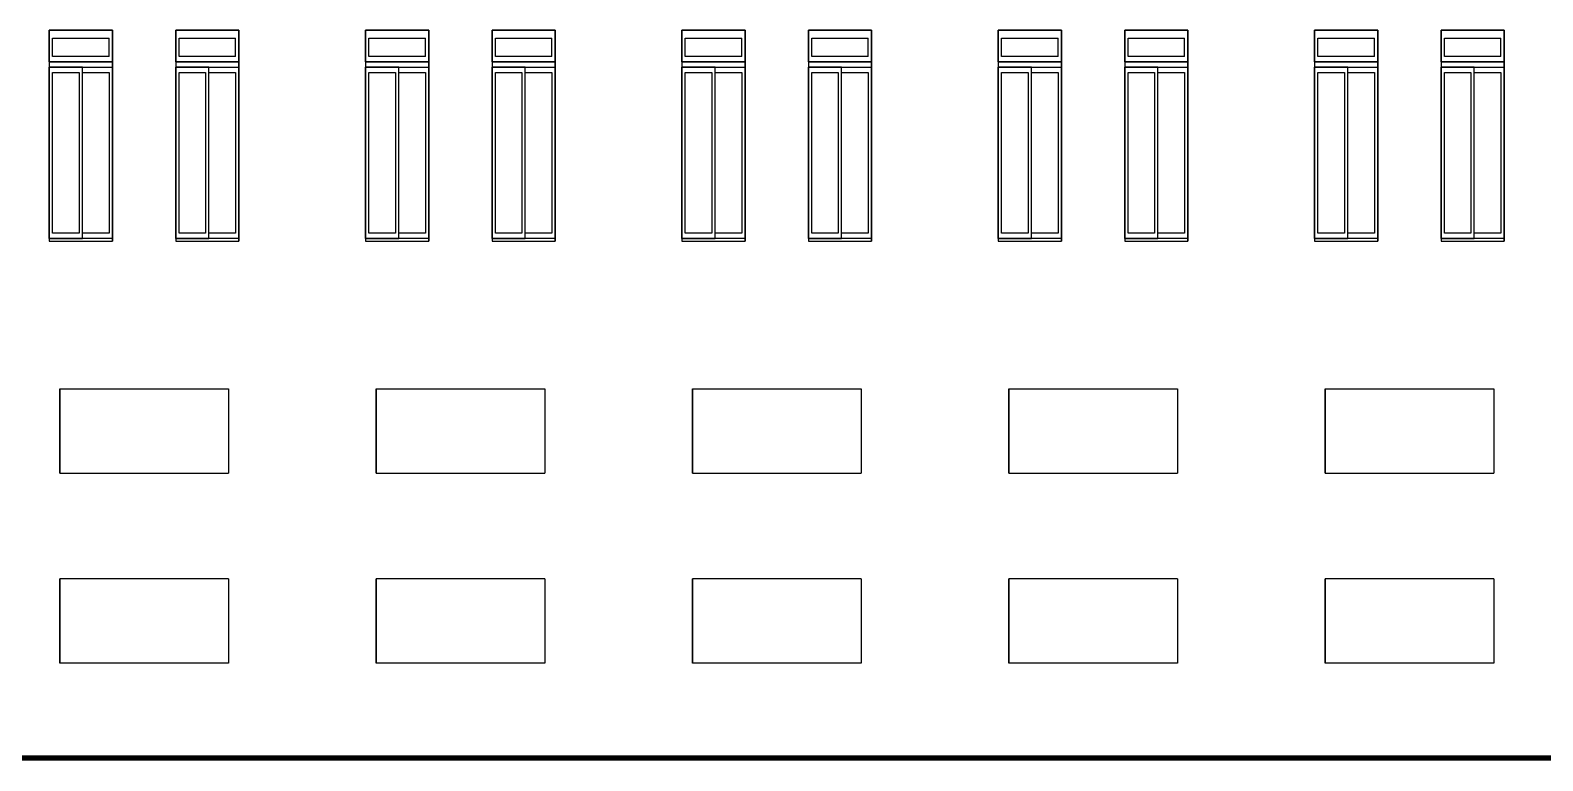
# Model space of a CAD drawing. Extents: x -55219 to 470149, y 494712 to 780039.
# Drawn here: x 132595 to 154112, y 510587 to 520975 of the extents above; entities that cross this region are included whole.
import ezdxf

# ---------------------------------------------------------------- set-up
doc = ezdxf.new("R2010")
doc.units = 0
doc.header["$LTSCALE"] = 1500
doc.header["$MEASUREMENT"] = 0
doc.layers.add('LVTRY', color=6, linetype='CONTINUOUS')

msp = doc.modelspace()

# ---------------------------------------------------------------- linework, layer by layer
at = {"layer": 'LVTRY', "color": 7}
for p, q in [((132864.3, 520974.6), (132864.3, 520524.6)), ((132864.3, 520974.6), (132864.3, 520524.6)), ((132864.3, 520974.6), (132864.3, 520524.6)), ((132864.3, 520974.6), (132864.3, 520524.6)), ((132864.3, 520524.6), (132864.3, 520974.6)), ((132864.3, 520974.6), (133764.3, 520974.6)), ((132864.3, 520974.6), (133764.3, 520974.6)), ((133764.3, 520974.6), (132864.3, 520974.6)), ((132864.3, 520974.6), (133764.3, 520974.6)), ((132864.3, 520974.6), (133764.3, 520974.6)), ((132864.3, 520974.6), (132864.3, 517974.6)), ((133764.3, 520524.6), (133764.3, 520974.6)), ((133764.3, 520524.6), (133764.3, 520974.6)), ((133764.3, 520974.6), (133764.3, 520524.6)), ((133764.3, 520524.6), (133764.3, 520974.6)), ((133764.3, 520974.6), (133764.3, 520524.6)), ((133764.3, 520974.6), (133764.3, 517974.6)), ((134664.3, 520974.6), (134664.3, 520524.6)), ((134664.3, 520974.6), (134664.3, 520524.6)), ((134664.3, 520974.6), (134664.3, 520524.6)), ((134664.3, 520974.6), (134664.3, 520524.6)), ((134664.3, 520524.6), (134664.3, 520974.6)), ((134664.3, 520974.6), (135564.3, 520974.6)), ((134664.3, 520974.6), (135564.3, 520974.6)), ((135564.3, 520974.6), (134664.3, 520974.6)), ((134664.3, 520974.6), (135564.3, 520974.6)), ((134664.3, 520974.6), (135564.3, 520974.6)), ((134664.3, 520974.6), (134664.3, 517974.6)), ((135564.3, 520524.6), (135564.3, 520974.6)), ((135564.3, 520524.6), (135564.3, 520974.6)), ((135564.3, 520974.6), (135564.3, 520524.6)), ((135564.3, 520524.6), (135564.3, 520974.6)), ((135564.3, 520974.6), (135564.3, 520524.6)), ((135564.3, 520974.6), (135564.3, 517974.6)), ((135564.3, 520974.6), (135564.3, 520524.6)), ((135564.3, 520974.6), (135564.3, 520524.6)), ((135564.3, 520974.6), (135564.3, 520524.6)), ((135564.3, 520974.6), (135564.3, 520524.6)), ((135564.3, 520524.6), (135564.3, 520974.6)), ((135564.3, 520974.6), (135564.3, 517974.6)), ((137364.3, 520974.6), (137364.3, 517974.6)), ((137364.3, 520974.6), (138264.3, 520974.6)), ((137364.3, 520974.6), (138264.3, 520974.6)), ((138264.3, 520974.6), (137364.3, 520974.6)), ((137364.3, 520974.6), (138264.3, 520974.6)), ((137364.3, 520974.6), (138264.3, 520974.6)), ((137364.3, 520524.6), (137364.3, 520974.6)), ((137364.3, 520974.6), (137364.3, 520524.6)), ((137364.3, 520974.6), (137364.3, 520524.6)), ((137364.3, 520974.6), (137364.3, 520524.6)), ((137364.3, 520974.6), (137364.3, 520524.6)), ((138264.3, 520974.6), (138264.3, 517974.6)), ((138264.3, 520974.6), (138264.3, 520524.6)), ((138264.3, 520524.6), (138264.3, 520974.6)), ((138264.3, 520974.6), (138264.3, 520524.6)), ((138264.3, 520524.6), (138264.3, 520974.6)), ((138264.3, 520524.6), (138264.3, 520974.6)), ((139164.3, 520974.6), (139164.3, 517974.6)), ((139164.3, 520974.6), (140064.3, 520974.6)), ((139164.3, 520974.6), (140064.3, 520974.6)), ((140064.3, 520974.6), (139164.3, 520974.6)), ((139164.3, 520974.6), (140064.3, 520974.6)), ((139164.3, 520974.6), (140064.3, 520974.6)), ((139164.3, 520524.6), (139164.3, 520974.6)), ((139164.3, 520974.6), (139164.3, 520524.6)), ((139164.3, 520974.6), (139164.3, 520524.6)), ((139164.3, 520974.6), (139164.3, 520524.6)), ((139164.3, 520974.6), (139164.3, 520524.6)), ((140064.3, 520974.6), (140064.3, 517974.6)), ((140064.3, 520524.6), (140064.3, 520974.6)), ((140064.3, 520974.6), (140064.3, 520524.6)), ((140064.3, 520974.6), (140064.3, 520524.6)), ((140064.3, 520974.6), (140064.3, 520524.6)), ((140064.3, 520974.6), (140064.3, 520524.6)), ((140064.3, 520974.6), (140064.3, 517974.6)), ((140064.3, 520974.6), (140064.3, 520524.6)), ((140064.3, 520524.6), (140064.3, 520974.6)), ((140064.3, 520974.6), (140064.3, 520524.6)), ((140064.3, 520524.6), (140064.3, 520974.6)), ((140064.3, 520524.6), (140064.3, 520974.6)), ((141864.3, 520974.6), (141864.3, 517974.6)), ((141864.3, 520974.6), (142764.3, 520974.6)), ((141864.3, 520974.6), (142764.3, 520974.6)), ((142764.3, 520974.6), (141864.3, 520974.6)), ((141864.3, 520974.6), (142764.3, 520974.6)), ((141864.3, 520974.6), (142764.3, 520974.6)), ((141864.3, 520524.6), (141864.3, 520974.6)), ((141864.3, 520974.6), (141864.3, 520524.6)), ((141864.3, 520974.6), (141864.3, 520524.6)), ((141864.3, 520974.6), (141864.3, 520524.6)), ((141864.3, 520974.6), (141864.3, 520524.6)), ((142764.3, 520974.6), (142764.3, 517974.6)), ((142764.3, 520974.6), (142764.3, 520524.6)), ((142764.3, 520524.6), (142764.3, 520974.6)), ((142764.3, 520974.6), (142764.3, 520524.6)), ((142764.3, 520524.6), (142764.3, 520974.6)), ((142764.3, 520524.6), (142764.3, 520974.6)), ((143664.3, 520974.6), (143664.3, 517974.6)), ((143664.3, 520974.6), (144564.3, 520974.6)), ((143664.3, 520974.6), (144564.3, 520974.6)), ((144564.3, 520974.6), (143664.3, 520974.6)), ((143664.3, 520974.6), (144564.3, 520974.6)), ((143664.3, 520974.6), (144564.3, 520974.6)), ((143664.3, 520524.6), (143664.3, 520974.6)), ((143664.3, 520974.6), (143664.3, 520524.6)), ((143664.3, 520974.6), (143664.3, 520524.6)), ((143664.3, 520974.6), (143664.3, 520524.6)), ((143664.3, 520974.6), (143664.3, 520524.6)), ((144564.3, 520974.6), (144564.3, 517974.6)), ((144564.3, 520524.6), (144564.3, 520974.6)), ((144564.3, 520974.6), (144564.3, 520524.6)), ((144564.3, 520974.6), (144564.3, 520524.6)), ((144564.3, 520974.6), (144564.3, 520524.6)), ((144564.3, 520974.6), (144564.3, 520524.6)), ((144564.3, 520974.6), (144564.3, 517974.6)), ((144564.3, 520974.6), (144564.3, 520524.6)), ((144564.3, 520524.6), (144564.3, 520974.6)), ((144564.3, 520974.6), (144564.3, 520524.6)), ((144564.3, 520524.6), (144564.3, 520974.6)), ((144564.3, 520524.6), (144564.3, 520974.6)), ((146364.3, 520974.6), (146364.3, 520524.6)), ((146364.3, 520974.6), (146364.3, 520524.6)), ((146364.3, 520974.6), (146364.3, 520524.6)), ((146364.3, 520974.6), (146364.3, 520524.6)), ((146364.3, 520524.6), (146364.3, 520974.6)), ((146364.3, 520974.6), (147264.3, 520974.6)), ((146364.3, 520974.6), (147264.3, 520974.6)), ((147264.3, 520974.6), (146364.3, 520974.6)), ((146364.3, 520974.6), (147264.3, 520974.6)), ((146364.3, 520974.6), (147264.3, 520974.6)), ((146364.3, 520974.6), (146364.3, 517974.6)), ((147264.3, 520524.6), (147264.3, 520974.6)), ((147264.3, 520524.6), (147264.3, 520974.6)), ((147264.3, 520974.6), (147264.3, 520524.6)), ((147264.3, 520524.6), (147264.3, 520974.6)), ((147264.3, 520974.6), (147264.3, 520524.6)), ((147264.3, 520974.6), (147264.3, 517974.6)), ((148164.3, 520974.6), (148164.3, 520524.6)), ((148164.3, 520974.6), (148164.3, 520524.6)), ((148164.3, 520974.6), (148164.3, 520524.6)), ((148164.3, 520974.6), (148164.3, 520524.6)), ((148164.3, 520524.6), (148164.3, 520974.6)), ((148164.3, 520974.6), (149064.3, 520974.6)), ((148164.3, 520974.6), (149064.3, 520974.6)), ((149064.3, 520974.6), (148164.3, 520974.6)), ((148164.3, 520974.6), (149064.3, 520974.6)), ((148164.3, 520974.6), (149064.3, 520974.6)), ((148164.3, 520974.6), (148164.3, 517974.6)), ((149064.3, 520524.6), (149064.3, 520974.6)), ((149064.3, 520524.6), (149064.3, 520974.6)), ((149064.3, 520974.6), (149064.3, 520524.6)), ((149064.3, 520524.6), (149064.3, 520974.6)), ((149064.3, 520974.6), (149064.3, 520524.6)), ((149064.3, 520974.6), (149064.3, 517974.6)), ((149064.3, 520974.6), (149064.3, 520524.6)), ((149064.3, 520974.6), (149064.3, 520524.6)), ((149064.3, 520974.6), (149064.3, 520524.6)), ((149064.3, 520974.6), (149064.3, 520524.6)), ((149064.3, 520524.6), (149064.3, 520974.6)), ((149064.3, 520974.6), (149064.3, 517974.6)), ((150864.3, 520974.6), (150864.3, 520524.6)), ((150864.3, 520974.6), (150864.3, 520524.6)), ((150864.3, 520974.6), (150864.3, 520524.6)), ((150864.3, 520974.6), (150864.3, 520524.6)), ((150864.3, 520524.6), (150864.3, 520974.6)), ((150864.3, 520974.6), (151764.3, 520974.6)), ((150864.3, 520974.6), (151764.3, 520974.6)), ((151764.3, 520974.6), (150864.3, 520974.6)), ((150864.3, 520974.6), (151764.3, 520974.6)), ((150864.3, 520974.6), (151764.3, 520974.6)), ((150864.3, 520974.6), (150864.3, 517974.6)), ((151764.3, 520524.6), (151764.3, 520974.6)), ((151764.3, 520524.6), (151764.3, 520974.6)), ((151764.3, 520974.6), (151764.3, 520524.6)), ((151764.3, 520524.6), (151764.3, 520974.6)), ((151764.3, 520974.6), (151764.3, 520524.6)), ((151764.3, 520974.6), (151764.3, 517974.6)), ((152664.3, 520974.6), (152664.3, 520524.6)), ((152664.3, 520974.6), (152664.3, 520524.6)), ((152664.3, 520974.6), (152664.3, 520524.6)), ((152664.3, 520974.6), (152664.3, 520524.6)), ((152664.3, 520524.6), (152664.3, 520974.6)), ((152664.3, 520974.6), (153564.3, 520974.6)), ((152664.3, 520974.6), (153564.3, 520974.6)), ((153564.3, 520974.6), (152664.3, 520974.6)), ((152664.3, 520974.6), (153564.3, 520974.6)), ((152664.3, 520974.6), (153564.3, 520974.6)), ((152664.3, 520974.6), (152664.3, 517974.6)), ((153564.3, 520524.6), (153564.3, 520974.6)), ((153564.3, 520524.6), (153564.3, 520974.6)), ((153564.3, 520974.6), (153564.3, 520524.6)), ((153564.3, 520524.6), (153564.3, 520974.6)), ((153564.3, 520974.6), (153564.3, 520524.6)), ((153564.3, 520974.6), (153564.3, 517974.6)), ((153564.3, 520974.6), (153564.3, 520524.6)), ((153564.3, 520974.6), (153564.3, 520524.6)), ((153564.3, 520974.6), (153564.3, 520524.6)), ((153564.3, 520974.6), (153564.3, 520524.6)), ((153564.3, 520524.6), (153564.3, 520974.6)), ((153564.3, 520974.6), (153564.3, 517974.6)), ((132911.7, 520599.6), (132911.7, 520862.1)), ((132911.7, 520599.6), (132911.7, 520862.1)), ((132911.7, 520862.1), (133716.9, 520862.1)), ((132911.7, 520862.1), (133716.9, 520862.1)), ((133716.9, 520599.6), (133716.9, 520862.1)), ((133716.9, 520599.6), (133716.9, 520862.1)), ((134711.7, 520599.6), (134711.7, 520862.1)), ((134711.7, 520599.6), (134711.7, 520862.1)), ((134711.7, 520862.1), (135516.9, 520862.1)), ((134711.7, 520862.1), (135516.9, 520862.1)), ((135516.9, 520599.6), (135516.9, 520862.1)), ((135516.9, 520599.6), (135516.9, 520862.1)), ((137411.7, 520862.1), (138216.9, 520862.1)), ((137411.7, 520862.1), (138216.9, 520862.1)), ((137411.7, 520599.6), (137411.7, 520862.1)), ((137411.7, 520599.6), (137411.7, 520862.1)), ((138216.9, 520599.6), (138216.9, 520862.1)), ((138216.9, 520599.6), (138216.9, 520862.1)), ((139211.7, 520862.1), (140016.9, 520862.1)), ((139211.7, 520862.1), (140016.9, 520862.1)), ((139211.7, 520599.6), (139211.7, 520862.1)), ((139211.7, 520599.6), (139211.7, 520862.1)), ((140016.9, 520599.6), (140016.9, 520862.1)), ((140016.9, 520599.6), (140016.9, 520862.1)), ((141911.7, 520862.1), (142716.9, 520862.1)), ((141911.7, 520862.1), (142716.9, 520862.1)), ((141911.7, 520599.6), (141911.7, 520862.1)), ((141911.7, 520599.6), (141911.7, 520862.1)), ((142716.9, 520599.6), (142716.9, 520862.1)), ((142716.9, 520599.6), (142716.9, 520862.1)), ((143711.7, 520862.1), (144516.9, 520862.1)), ((143711.7, 520862.1), (144516.9, 520862.1)), ((143711.7, 520599.6), (143711.7, 520862.1)), ((143711.7, 520599.6), (143711.7, 520862.1)), ((144516.9, 520599.6), (144516.9, 520862.1)), ((144516.9, 520599.6), (144516.9, 520862.1)), ((146411.7, 520599.6), (146411.7, 520862.1)), ((146411.7, 520599.6), (146411.7, 520862.1)), ((146411.7, 520862.1), (147216.9, 520862.1)), ((146411.7, 520862.1), (147216.9, 520862.1)), ((147216.9, 520599.6), (147216.9, 520862.1)), ((147216.9, 520599.6), (147216.9, 520862.1)), ((148211.7, 520599.6), (148211.7, 520862.1)), ((148211.7, 520599.6), (148211.7, 520862.1)), ((148211.7, 520862.1), (149016.9, 520862.1)), ((148211.7, 520862.1), (149016.9, 520862.1)), ((149016.9, 520599.6), (149016.9, 520862.1)), ((149016.9, 520599.6), (149016.9, 520862.1)), ((150911.7, 520599.6), (150911.7, 520862.1)), ((150911.7, 520599.6), (150911.7, 520862.1)), ((150911.7, 520862.1), (151716.9, 520862.1)), ((150911.7, 520862.1), (151716.9, 520862.1)), ((151716.9, 520599.6), (151716.9, 520862.1)), ((151716.9, 520599.6), (151716.9, 520862.1)), ((152711.7, 520599.6), (152711.7, 520862.1)), ((152711.7, 520599.6), (152711.7, 520862.1)), ((152711.7, 520862.1), (153516.9, 520862.1)), ((152711.7, 520862.1), (153516.9, 520862.1)), ((153516.9, 520599.6), (153516.9, 520862.1)), ((153516.9, 520599.6), (153516.9, 520862.1)), ((132864.3, 520524.6), (133764.3, 520524.6)), ((132864.3, 520524.6), (133764.3, 520524.6)), ((133764.3, 520524.6), (132864.3, 520524.6)), ((132864.3, 520524.6), (132864.3, 517974.6)), ((132864.3, 520524.6), (132864.3, 517974.6)), ((133716.9, 520599.6), (132911.7, 520599.6)), ((133716.9, 520599.6), (132911.7, 520599.6)), ((133764.3, 517974.6), (133764.3, 520524.6)), ((133764.3, 517974.6), (133764.3, 520524.6)), ((134664.3, 520524.6), (135564.3, 520524.6)), ((134664.3, 520524.6), (135564.3, 520524.6)), ((135564.3, 520524.6), (134664.3, 520524.6)), ((134664.3, 520524.6), (134664.3, 517974.6)), ((134664.3, 520524.6), (134664.3, 517974.6)), ((135516.9, 520599.6), (134711.7, 520599.6)), ((135516.9, 520599.6), (134711.7, 520599.6)), ((135564.3, 517974.6), (135564.3, 520524.6)), ((135564.3, 517974.6), (135564.3, 520524.6)), ((137364.3, 520524.6), (137364.3, 517974.6)), ((137364.3, 520524.6), (137364.3, 517974.6)), ((138264.3, 520524.6), (137364.3, 520524.6)), ((137364.3, 520524.6), (138264.3, 520524.6)), ((137364.3, 520524.6), (138264.3, 520524.6)), ((138216.9, 520599.6), (137411.7, 520599.6)), ((138216.9, 520599.6), (137411.7, 520599.6)), ((138264.3, 517974.6), (138264.3, 520524.6)), ((138264.3, 517974.6), (138264.3, 520524.6)), ((139164.3, 520524.6), (139164.3, 517974.6)), ((139164.3, 520524.6), (139164.3, 517974.6)), ((140064.3, 520524.6), (139164.3, 520524.6)), ((139164.3, 520524.6), (140064.3, 520524.6)), ((139164.3, 520524.6), (140064.3, 520524.6)), ((140016.9, 520599.6), (139211.7, 520599.6)), ((140016.9, 520599.6), (139211.7, 520599.6)), ((140064.3, 517974.6), (140064.3, 520524.6)), ((140064.3, 517974.6), (140064.3, 520524.6)), ((141864.3, 520524.6), (141864.3, 517974.6)), ((141864.3, 520524.6), (141864.3, 517974.6)), ((142764.3, 520524.6), (141864.3, 520524.6)), ((141864.3, 520524.6), (142764.3, 520524.6)), ((141864.3, 520524.6), (142764.3, 520524.6)), ((142716.9, 520599.6), (141911.7, 520599.6)), ((142716.9, 520599.6), (141911.7, 520599.6)), ((142764.3, 517974.6), (142764.3, 520524.6)), ((142764.3, 517974.6), (142764.3, 520524.6)), ((143664.3, 520524.6), (143664.3, 517974.6)), ((143664.3, 520524.6), (143664.3, 517974.6)), ((144564.3, 520524.6), (143664.3, 520524.6)), ((143664.3, 520524.6), (144564.3, 520524.6)), ((143664.3, 520524.6), (144564.3, 520524.6)), ((144516.9, 520599.6), (143711.7, 520599.6)), ((144516.9, 520599.6), (143711.7, 520599.6)), ((144564.3, 517974.6), (144564.3, 520524.6)), ((144564.3, 517974.6), (144564.3, 520524.6)), ((146364.3, 520524.6), (147264.3, 520524.6)), ((146364.3, 520524.6), (147264.3, 520524.6)), ((147264.3, 520524.6), (146364.3, 520524.6)), ((146364.3, 520524.6), (146364.3, 517974.6)), ((146364.3, 520524.6), (146364.3, 517974.6)), ((147216.9, 520599.6), (146411.7, 520599.6)), ((147216.9, 520599.6), (146411.7, 520599.6)), ((147264.3, 517974.6), (147264.3, 520524.6)), ((147264.3, 517974.6), (147264.3, 520524.6)), ((148164.3, 520524.6), (149064.3, 520524.6)), ((148164.3, 520524.6), (149064.3, 520524.6)), ((149064.3, 520524.6), (148164.3, 520524.6)), ((148164.3, 520524.6), (148164.3, 517974.6)), ((148164.3, 520524.6), (148164.3, 517974.6)), ((149016.9, 520599.6), (148211.7, 520599.6)), ((149016.9, 520599.6), (148211.7, 520599.6)), ((149064.3, 517974.6), (149064.3, 520524.6)), ((149064.3, 517974.6), (149064.3, 520524.6)), ((150864.3, 520524.6), (151764.3, 520524.6)), ((150864.3, 520524.6), (151764.3, 520524.6)), ((151764.3, 520524.6), (150864.3, 520524.6)), ((150864.3, 520524.6), (150864.3, 517974.6)), ((150864.3, 520524.6), (150864.3, 517974.6)), ((151716.9, 520599.6), (150911.7, 520599.6)), ((151716.9, 520599.6), (150911.7, 520599.6)), ((151764.3, 517974.6), (151764.3, 520524.6)), ((151764.3, 517974.6), (151764.3, 520524.6)), ((152664.3, 520524.6), (153564.3, 520524.6)), ((152664.3, 520524.6), (153564.3, 520524.6)), ((153564.3, 520524.6), (152664.3, 520524.6)), ((152664.3, 520524.6), (152664.3, 517974.6)), ((152664.3, 520524.6), (152664.3, 517974.6)), ((153516.9, 520599.6), (152711.7, 520599.6)), ((153516.9, 520599.6), (152711.7, 520599.6)), ((153564.3, 517974.6), (153564.3, 520524.6)), ((153564.3, 517974.6), (153564.3, 520524.6)), ((133338, 520449.6), (132864.3, 520449.6)), ((132864.3, 520449.6), (133764.3, 520449.6)), ((132864.3, 520449.6), (133764.3, 520449.6)), ((132864.3, 520449.6), (132864.3, 518012.1)), ((132864.3, 520449.6), (132864.3, 518012.1)), ((132864.3, 518012.1), (132864.3, 520449.6)), ((132911.7, 520374.6), (133290.6, 520374.6)), ((132911.7, 520374.6), (133290.6, 520374.6)), ((132911.7, 518087.1), (132911.7, 520374.6)), ((132911.7, 518087.1), (132911.7, 520374.6)), ((133290.6, 520374.6), (133290.6, 518087.1)), ((133290.6, 520374.6), (133290.6, 518087.1)), ((133338, 518012.1), (133338, 520449.6)), ((133338, 518012.1), (133338, 520449.6)), ((133338, 520374.6), (133716.9, 520374.6)), ((133338, 520374.6), (133716.9, 520374.6)), ((133716.9, 520374.6), (133716.9, 518087.1)), ((133716.9, 520374.6), (133716.9, 518087.1)), ((133764.3, 520449.6), (133764.3, 518012.1)), ((133764.3, 520449.6), (133764.3, 518012.1)), ((135138, 520449.6), (134664.3, 520449.6)), ((134664.3, 520449.6), (135564.3, 520449.6)), ((134664.3, 520449.6), (135564.3, 520449.6)), ((134664.3, 520449.6), (134664.3, 518012.1)), ((134664.3, 520449.6), (134664.3, 518012.1)), ((134664.3, 518012.1), (134664.3, 520449.6)), ((134711.7, 520374.6), (135090.6, 520374.6)), ((134711.7, 520374.6), (135090.6, 520374.6)), ((134711.7, 518087.1), (134711.7, 520374.6)), ((134711.7, 518087.1), (134711.7, 520374.6)), ((135090.6, 520374.6), (135090.6, 518087.1)), ((135090.6, 520374.6), (135090.6, 518087.1)), ((135138, 518012.1), (135138, 520449.6)), ((135138, 518012.1), (135138, 520449.6)), ((135138, 520374.6), (135516.9, 520374.6)), ((135138, 520374.6), (135516.9, 520374.6)), ((135516.9, 520374.6), (135516.9, 518087.1)), ((135516.9, 520374.6), (135516.9, 518087.1)), ((135564.3, 520449.6), (135564.3, 518012.1)), ((135564.3, 520449.6), (135564.3, 518012.1)), ((137364.3, 518012.1), (137364.3, 520449.6)), ((137364.3, 520449.6), (137364.3, 518012.1)), ((137364.3, 520449.6), (137364.3, 518012.1)), ((137364.3, 520449.6), (138264.3, 520449.6)), ((137364.3, 520449.6), (138264.3, 520449.6)), ((137838, 520449.6), (137364.3, 520449.6)), ((137411.7, 518087.1), (137411.7, 520374.6)), ((137411.7, 518087.1), (137411.7, 520374.6)), ((137411.7, 520374.6), (137790.6, 520374.6)), ((137411.7, 520374.6), (137790.6, 520374.6)), ((137790.6, 520374.6), (137790.6, 518087.1)), ((137790.6, 520374.6), (137790.6, 518087.1)), ((137838, 518012.1), (137838, 520449.6)), ((137838, 518012.1), (137838, 520449.6)), ((137838, 520374.6), (138216.9, 520374.6)), ((137838, 520374.6), (138216.9, 520374.6)), ((138216.9, 520374.6), (138216.9, 518087.1)), ((138216.9, 520374.6), (138216.9, 518087.1)), ((138264.3, 520449.6), (138264.3, 518012.1)), ((138264.3, 520449.6), (138264.3, 518012.1)), ((139164.3, 518012.1), (139164.3, 520449.6)), ((139164.3, 520449.6), (139164.3, 518012.1)), ((139164.3, 520449.6), (139164.3, 518012.1)), ((139164.3, 520449.6), (140064.3, 520449.6)), ((139164.3, 520449.6), (140064.3, 520449.6)), ((139638, 520449.6), (139164.3, 520449.6)), ((139211.7, 518087.1), (139211.7, 520374.6)), ((139211.7, 518087.1), (139211.7, 520374.6)), ((139211.7, 520374.6), (139590.6, 520374.6)), ((139211.7, 520374.6), (139590.6, 520374.6)), ((139590.6, 520374.6), (139590.6, 518087.1)), ((139590.6, 520374.6), (139590.6, 518087.1)), ((139638, 518012.1), (139638, 520449.6)), ((139638, 518012.1), (139638, 520449.6)), ((139638, 520374.6), (140016.9, 520374.6)), ((139638, 520374.6), (140016.9, 520374.6)), ((140016.9, 520374.6), (140016.9, 518087.1)), ((140016.9, 520374.6), (140016.9, 518087.1)), ((140064.3, 520449.6), (140064.3, 518012.1)), ((140064.3, 520449.6), (140064.3, 518012.1)), ((141864.3, 518012.1), (141864.3, 520449.6)), ((141864.3, 520449.6), (141864.3, 518012.1)), ((141864.3, 520449.6), (141864.3, 518012.1)), ((141864.3, 520449.6), (142764.3, 520449.6)), ((141864.3, 520449.6), (142764.3, 520449.6)), ((142338, 520449.6), (141864.3, 520449.6)), ((141911.7, 518087.1), (141911.7, 520374.6)), ((141911.7, 518087.1), (141911.7, 520374.6)), ((141911.7, 520374.6), (142290.6, 520374.6)), ((141911.7, 520374.6), (142290.6, 520374.6)), ((142290.6, 520374.6), (142290.6, 518087.1)), ((142290.6, 520374.6), (142290.6, 518087.1)), ((142338, 518012.1), (142338, 520449.6)), ((142338, 518012.1), (142338, 520449.6)), ((142338, 520374.6), (142716.9, 520374.6)), ((142338, 520374.6), (142716.9, 520374.6)), ((142716.9, 520374.6), (142716.9, 518087.1)), ((142716.9, 520374.6), (142716.9, 518087.1)), ((142764.3, 520449.6), (142764.3, 518012.1)), ((142764.3, 520449.6), (142764.3, 518012.1)), ((143664.3, 518012.1), (143664.3, 520449.6)), ((143664.3, 520449.6), (143664.3, 518012.1)), ((143664.3, 520449.6), (143664.3, 518012.1)), ((143664.3, 520449.6), (144564.3, 520449.6)), ((143664.3, 520449.6), (144564.3, 520449.6)), ((144138, 520449.6), (143664.3, 520449.6)), ((143711.7, 518087.1), (143711.7, 520374.6)), ((143711.7, 518087.1), (143711.7, 520374.6)), ((143711.7, 520374.6), (144090.6, 520374.6)), ((143711.7, 520374.6), (144090.6, 520374.6)), ((144090.6, 520374.6), (144090.6, 518087.1)), ((144090.6, 520374.6), (144090.6, 518087.1)), ((144138, 518012.1), (144138, 520449.6)), ((144138, 518012.1), (144138, 520449.6)), ((144138, 520374.6), (144516.9, 520374.6)), ((144138, 520374.6), (144516.9, 520374.6)), ((144516.9, 520374.6), (144516.9, 518087.1)), ((144516.9, 520374.6), (144516.9, 518087.1)), ((144564.3, 520449.6), (144564.3, 518012.1)), ((144564.3, 520449.6), (144564.3, 518012.1)), ((146838, 520449.6), (146364.3, 520449.6)), ((146364.3, 520449.6), (147264.3, 520449.6)), ((146364.3, 520449.6), (147264.3, 520449.6)), ((146364.3, 520449.6), (146364.3, 518012.1)), ((146364.3, 520449.6), (146364.3, 518012.1)), ((146364.3, 518012.1), (146364.3, 520449.6)), ((146411.7, 520374.6), (146790.6, 520374.6)), ((146411.7, 520374.6), (146790.6, 520374.6)), ((146411.7, 518087.1), (146411.7, 520374.6)), ((146411.7, 518087.1), (146411.7, 520374.6)), ((146790.6, 520374.6), (146790.6, 518087.1)), ((146790.6, 520374.6), (146790.6, 518087.1)), ((146838, 518012.1), (146838, 520449.6)), ((146838, 518012.1), (146838, 520449.6)), ((146838, 520374.6), (147216.9, 520374.6)), ((146838, 520374.6), (147216.9, 520374.6)), ((147216.9, 520374.6), (147216.9, 518087.1)), ((147216.9, 520374.6), (147216.9, 518087.1)), ((147264.3, 520449.6), (147264.3, 518012.1)), ((147264.3, 520449.6), (147264.3, 518012.1)), ((148638, 520449.6), (148164.3, 520449.6)), ((148164.3, 520449.6), (149064.3, 520449.6)), ((148164.3, 520449.6), (149064.3, 520449.6)), ((148164.3, 520449.6), (148164.3, 518012.1)), ((148164.3, 520449.6), (148164.3, 518012.1)), ((148164.3, 518012.1), (148164.3, 520449.6)), ((148211.7, 520374.6), (148590.6, 520374.6)), ((148211.7, 520374.6), (148590.6, 520374.6)), ((148211.7, 518087.1), (148211.7, 520374.6)), ((148211.7, 518087.1), (148211.7, 520374.6)), ((148590.6, 520374.6), (148590.6, 518087.1)), ((148590.6, 520374.6), (148590.6, 518087.1)), ((148638, 518012.1), (148638, 520449.6)), ((148638, 518012.1), (148638, 520449.6)), ((148638, 520374.6), (149016.9, 520374.6)), ((148638, 520374.6), (149016.9, 520374.6)), ((149016.9, 520374.6), (149016.9, 518087.1)), ((149016.9, 520374.6), (149016.9, 518087.1)), ((149064.3, 520449.6), (149064.3, 518012.1)), ((149064.3, 520449.6), (149064.3, 518012.1)), ((151338, 520449.6), (150864.3, 520449.6)), ((150864.3, 520449.6), (151764.3, 520449.6)), ((150864.3, 520449.6), (151764.3, 520449.6)), ((150864.3, 520449.6), (150864.3, 518012.1)), ((150864.3, 520449.6), (150864.3, 518012.1)), ((150864.3, 518012.1), (150864.3, 520449.6)), ((150911.7, 520374.6), (151290.6, 520374.6)), ((150911.7, 520374.6), (151290.6, 520374.6)), ((150911.7, 518087.1), (150911.7, 520374.6)), ((150911.7, 518087.1), (150911.7, 520374.6)), ((151290.6, 520374.6), (151290.6, 518087.1)), ((151290.6, 520374.6), (151290.6, 518087.1)), ((151338, 518012.1), (151338, 520449.6)), ((151338, 518012.1), (151338, 520449.6)), ((151338, 520374.6), (151716.9, 520374.6)), ((151338, 520374.6), (151716.9, 520374.6)), ((151716.9, 520374.6), (151716.9, 518087.1)), ((151716.9, 520374.6), (151716.9, 518087.1)), ((151764.3, 520449.6), (151764.3, 518012.1)), ((151764.3, 520449.6), (151764.3, 518012.1)), ((153138, 520449.6), (152664.3, 520449.6)), ((152664.3, 520449.6), (153564.3, 520449.6)), ((152664.3, 520449.6), (153564.3, 520449.6)), ((152664.3, 520449.6), (152664.3, 518012.1)), ((152664.3, 520449.6), (152664.3, 518012.1)), ((152664.3, 518012.1), (152664.3, 520449.6)), ((152711.7, 520374.6), (153090.6, 520374.6)), ((152711.7, 520374.6), (153090.6, 520374.6)), ((152711.7, 518087.1), (152711.7, 520374.6)), ((152711.7, 518087.1), (152711.7, 520374.6)), ((153090.6, 520374.6), (153090.6, 518087.1)), ((153090.6, 520374.6), (153090.6, 518087.1)), ((153138, 518012.1), (153138, 520449.6)), ((153138, 518012.1), (153138, 520449.6)), ((153138, 520374.6), (153516.9, 520374.6)), ((153138, 520374.6), (153516.9, 520374.6)), ((153516.9, 520374.6), (153516.9, 518087.1)), ((153516.9, 520374.6), (153516.9, 518087.1)), ((153564.3, 520449.6), (153564.3, 518012.1)), ((153564.3, 520449.6), (153564.3, 518012.1)), ((132864.3, 518012.1), (133338, 518012.1)), ((133764.3, 518012.1), (132864.3, 518012.1)), ((133764.3, 518012.1), (132864.3, 518012.1)), ((132864.3, 517974.6), (133764.3, 517974.6)), ((132864.3, 517974.6), (133764.3, 517974.6)), ((132864.3, 517974.6), (133764.3, 517974.6)), ((133290.6, 518087.1), (132911.7, 518087.1)), ((133290.6, 518087.1), (132911.7, 518087.1)), ((133716.9, 518087.1), (133338, 518087.1)), ((133716.9, 518087.1), (133338, 518087.1)), ((133764.3, 517974.6), (133764.3, 517974.6)), ((134664.3, 518012.1), (135138, 518012.1)), ((135564.3, 518012.1), (134664.3, 518012.1)), ((135564.3, 518012.1), (134664.3, 518012.1)), ((134664.3, 517974.6), (135564.3, 517974.6)), ((134664.3, 517974.6), (135564.3, 517974.6)), ((134664.3, 517974.6), (135564.3, 517974.6)), ((135090.6, 518087.1), (134711.7, 518087.1)), ((135090.6, 518087.1), (134711.7, 518087.1)), ((135516.9, 518087.1), (135138, 518087.1)), ((135516.9, 518087.1), (135138, 518087.1)), ((135564.3, 517974.6), (135564.3, 517974.6)), ((138264.3, 518012.1), (137364.3, 518012.1)), ((138264.3, 518012.1), (137364.3, 518012.1)), ((137364.3, 518012.1), (137838, 518012.1)), ((137364.3, 517974.6), (138264.3, 517974.6)), ((137364.3, 517974.6), (138264.3, 517974.6)), ((137364.3, 517974.6), (138264.3, 517974.6)), ((137790.6, 518087.1), (137411.7, 518087.1)), ((137790.6, 518087.1), (137411.7, 518087.1)), ((138216.9, 518087.1), (137838, 518087.1)), ((138216.9, 518087.1), (137838, 518087.1)), ((138264.3, 517974.6), (138264.3, 517974.6)), ((140064.3, 518012.1), (139164.3, 518012.1)), ((140064.3, 518012.1), (139164.3, 518012.1)), ((139164.3, 518012.1), (139638, 518012.1)), ((139164.3, 517974.6), (140064.3, 517974.6)), ((139164.3, 517974.6), (140064.3, 517974.6)), ((139164.3, 517974.6), (140064.3, 517974.6)), ((139590.6, 518087.1), (139211.7, 518087.1)), ((139590.6, 518087.1), (139211.7, 518087.1)), ((140016.9, 518087.1), (139638, 518087.1)), ((140016.9, 518087.1), (139638, 518087.1)), ((140064.3, 517974.6), (140064.3, 517974.6)), ((142764.3, 518012.1), (141864.3, 518012.1)), ((142764.3, 518012.1), (141864.3, 518012.1)), ((141864.3, 518012.1), (142338, 518012.1)), ((141864.3, 517974.6), (142764.3, 517974.6)), ((141864.3, 517974.6), (142764.3, 517974.6)), ((141864.3, 517974.6), (142764.3, 517974.6)), ((142290.6, 518087.1), (141911.7, 518087.1)), ((142290.6, 518087.1), (141911.7, 518087.1)), ((142716.9, 518087.1), (142338, 518087.1)), ((142716.9, 518087.1), (142338, 518087.1)), ((142764.3, 517974.6), (142764.3, 517974.6)), ((144564.3, 518012.1), (143664.3, 518012.1)), ((144564.3, 518012.1), (143664.3, 518012.1)), ((143664.3, 518012.1), (144138, 518012.1)), ((143664.3, 517974.6), (144564.3, 517974.6)), ((143664.3, 517974.6), (144564.3, 517974.6)), ((143664.3, 517974.6), (144564.3, 517974.6)), ((144090.6, 518087.1), (143711.7, 518087.1)), ((144090.6, 518087.1), (143711.7, 518087.1)), ((144516.9, 518087.1), (144138, 518087.1)), ((144516.9, 518087.1), (144138, 518087.1)), ((144564.3, 517974.6), (144564.3, 517974.6)), ((146364.3, 518012.1), (146838, 518012.1)), ((147264.3, 518012.1), (146364.3, 518012.1)), ((147264.3, 518012.1), (146364.3, 518012.1)), ((146364.3, 517974.6), (147264.3, 517974.6)), ((146364.3, 517974.6), (147264.3, 517974.6)), ((146364.3, 517974.6), (147264.3, 517974.6)), ((146790.6, 518087.1), (146411.7, 518087.1)), ((146790.6, 518087.1), (146411.7, 518087.1)), ((147216.9, 518087.1), (146838, 518087.1)), ((147216.9, 518087.1), (146838, 518087.1)), ((147264.3, 517974.6), (147264.3, 517974.6)), ((148164.3, 518012.1), (148638, 518012.1)), ((149064.3, 518012.1), (148164.3, 518012.1)), ((149064.3, 518012.1), (148164.3, 518012.1)), ((148164.3, 517974.6), (149064.3, 517974.6)), ((148164.3, 517974.6), (149064.3, 517974.6)), ((148164.3, 517974.6), (149064.3, 517974.6)), ((148590.6, 518087.1), (148211.7, 518087.1)), ((148590.6, 518087.1), (148211.7, 518087.1)), ((149016.9, 518087.1), (148638, 518087.1)), ((149016.9, 518087.1), (148638, 518087.1)), ((149064.3, 517974.6), (149064.3, 517974.6)), ((150864.3, 518012.1), (151338, 518012.1)), ((151764.3, 518012.1), (150864.3, 518012.1)), ((151764.3, 518012.1), (150864.3, 518012.1)), ((150864.3, 517974.6), (151764.3, 517974.6)), ((150864.3, 517974.6), (151764.3, 517974.6)), ((150864.3, 517974.6), (151764.3, 517974.6)), ((151290.6, 518087.1), (150911.7, 518087.1)), ((151290.6, 518087.1), (150911.7, 518087.1)), ((151716.9, 518087.1), (151338, 518087.1)), ((151716.9, 518087.1), (151338, 518087.1)), ((151764.3, 517974.6), (151764.3, 517974.6)), ((152664.3, 518012.1), (153138, 518012.1)), ((153564.3, 518012.1), (152664.3, 518012.1)), ((153564.3, 518012.1), (152664.3, 518012.1)), ((152664.3, 517974.6), (153564.3, 517974.6)), ((152664.3, 517974.6), (153564.3, 517974.6)), ((152664.3, 517974.6), (153564.3, 517974.6)), ((153090.6, 518087.1), (152711.7, 518087.1)), ((153090.6, 518087.1), (152711.7, 518087.1)), ((153516.9, 518087.1), (153138, 518087.1)), ((153516.9, 518087.1), (153138, 518087.1)), ((153564.3, 517974.6), (153564.3, 517974.6)), ((133014.7, 514674.6), (133014.7, 515874.6)), ((133014.7, 515874.6), (135414.7, 515874.6)), ((133014.7, 515874.6), (133014.7, 514674.6)), ((135414.7, 515874.6), (135414.7, 514674.6)), ((135414.7, 515874.6), (135414.7, 514674.6)), ((137514.7, 514674.6), (137514.7, 515874.6)), ((137514.7, 515874.6), (139914.7, 515874.6)), ((137514.7, 515874.6), (137514.7, 514674.6)), ((139914.7, 515874.6), (139914.7, 514674.6)), ((139914.7, 515874.6), (139914.7, 514674.6)), ((142014.7, 515874.6), (142014.7, 514674.6)), ((142014.7, 515874.6), (144414.7, 515874.6)), ((142014.7, 514674.6), (142014.7, 515874.6)), ((144414.7, 515874.6), (144414.7, 514674.6)), ((144414.7, 515874.6), (144414.7, 514674.6)), ((146514.7, 515874.6), (146514.7, 514674.6)), ((146514.7, 515874.6), (148914.7, 515874.6)), ((146514.7, 514674.6), (146514.7, 515874.6)), ((148914.7, 515874.6), (148914.7, 514674.6)), ((148914.7, 515874.6), (148914.7, 514674.6)), ((151014.7, 514674.6), (151014.7, 515874.6)), ((151014.7, 515874.6), (153414.7, 515874.6)), ((151014.7, 515874.6), (151014.7, 514674.6)), ((153414.7, 515874.6), (153414.7, 514674.6)), ((153414.7, 515874.6), (153414.7, 514674.6)), ((133014.7, 514674.6), (135414.7, 514674.6)), ((137514.7, 514674.6), (139914.7, 514674.6)), ((142014.7, 514674.6), (144414.7, 514674.6)), ((146514.7, 514674.6), (148914.7, 514674.6)), ((151014.7, 514674.6), (153414.7, 514674.6)), ((133014.7, 511974.6), (133014.7, 513174.6)), ((135414.7, 513174.6), (133014.7, 513174.6)), ((133014.7, 513174.6), (133014.7, 511974.6)), ((135414.7, 513174.6), (135414.7, 511974.6)), ((135414.7, 513174.6), (135414.7, 511974.6)), ((137514.7, 511974.6), (137514.7, 513174.6)), ((139914.7, 513174.6), (137514.7, 513174.6)), ((137514.7, 513174.6), (137514.7, 511974.6)), ((139914.7, 513174.6), (139914.7, 511974.6)), ((139914.7, 513174.6), (139914.7, 511974.6)), ((142014.7, 513174.6), (142014.7, 511974.6)), ((144414.7, 513174.6), (142014.7, 513174.6)), ((142014.7, 511974.6), (142014.7, 513174.6)), ((144414.7, 513174.6), (144414.7, 511974.6)), ((144414.7, 513174.6), (144414.7, 511974.6)), ((146514.7, 513174.6), (146514.7, 511974.6)), ((148914.7, 513174.6), (146514.7, 513174.6)), ((146514.7, 511974.6), (146514.7, 513174.6)), ((148914.7, 513174.6), (148914.7, 511974.6)), ((148914.7, 513174.6), (148914.7, 511974.6)), ((151014.7, 511974.6), (151014.7, 513174.6)), ((153414.7, 513174.6), (151014.7, 513174.6)), ((151014.7, 513174.6), (151014.7, 511974.6)), ((153414.7, 513174.6), (153414.7, 511974.6)), ((153414.7, 513174.6), (153414.7, 511974.6)), ((135414.7, 511974.6), (133014.7, 511974.6)), ((139914.7, 511974.6), (137514.7, 511974.6)), ((144414.7, 511974.6), (142014.7, 511974.6)), ((148914.7, 511974.6), (146514.7, 511974.6)), ((153414.7, 511974.6), (151014.7, 511974.6))]:
    msp.add_line(p, q, dxfattribs=at)
at = {"layer": 'LVTRY', "color": 7, "const_width": 75}
msp.add_lwpolyline([(108880.9, 510624.6), (180090, 510624.6)], dxfattribs=at)

doc.saveas('drawing.dxf')
